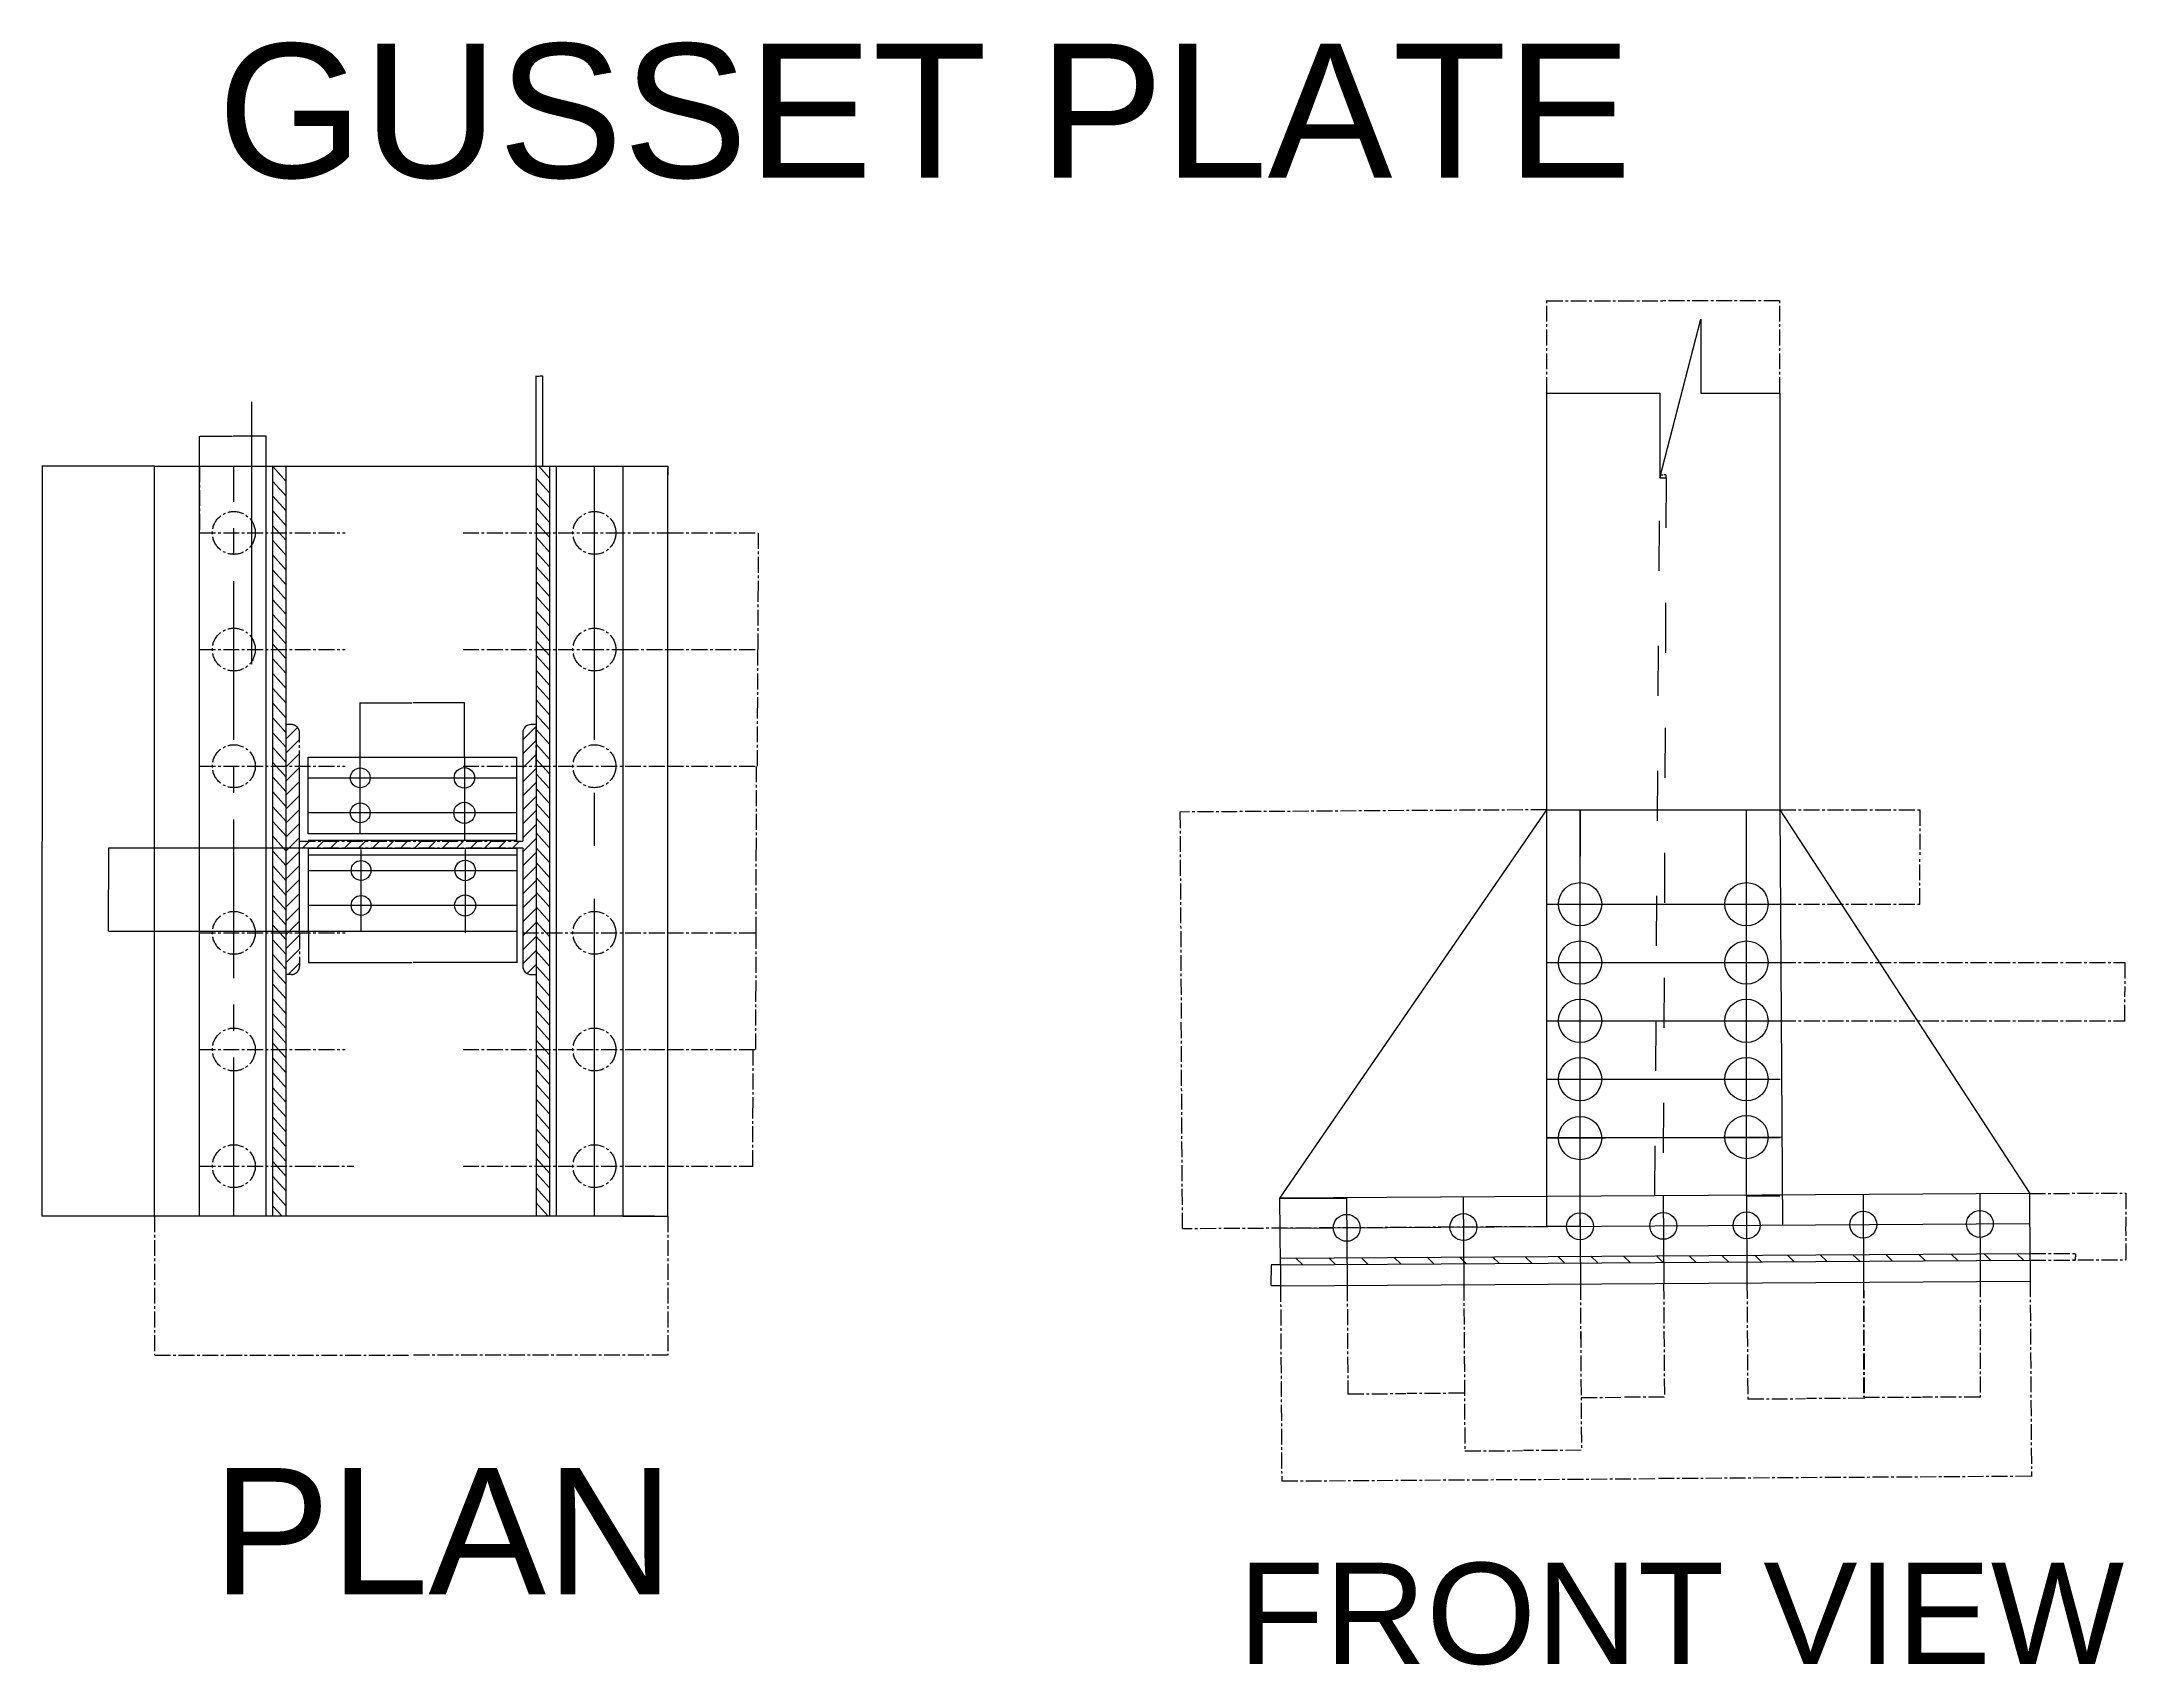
# Model space of a CAD drawing. Header units: inches. Extents: x 2437 to 5021, y 948 to 4121.
# Drawn here: x 2518 to 5021, y 2173 to 4121 of the extents above; entities that cross this region are included whole.
import ezdxf

# ---------------------------------------------------------------- set-up
doc = ezdxf.new("R2010")
doc.units = ezdxf.units.IN
doc.header["$MEASUREMENT"] = 0
doc.linetypes.add('ACAD_ISO03W100', pattern=[30, 12, -18])
doc.linetypes.add('CENTER2', pattern=[28.575, 19.05, -3.175, 3.175, -3.175])
doc.styles.get("Standard").update_dxf_attribs({"font": 'arial.ttf'})
doc.dimstyles.get("Standard").update_dxf_attribs({"dimtxt": 0.18, "dimasz": 0.18, "dimexe": 0.18, "dimexo": 0.0625, "dimgap": 0.09, "dimtad": 0, "dimtih": 1, "dimtoh": 1, "dimdec": 4, "dimzin": 0, "dimdsep": 46, "dimtxsty": 'Standard', "dimcen": 0.09, "dimadec": 0, "dimazin": 0, "dimtfac": 1, "dimtdec": 4, "dimtofl": 0, "dimtmove": 0, "dimatfit": 3, "dimfxl": 1, "dimtolj": 1, "dimtzin": 0, "dimarcsym": 0})
pattern_1 = [(132, (1407.038, 2367.11), (-8.824845, -7.945926), [])]
pattern_2 = [(45, (1407.038, 2367.11), (-8.39689, 8.39689), [])]

# ---------------------------------------------------------------- blocks, each defined once
blk = doc.blocks.new('*D38')
at = {"color": 0, "lineweight": -2, "transparency": 16777216}
for p, q in [((2707.6, 3611.7), (2707.6, 3647.8)), ((2707.8, 3647.6), (2747.1, 3647.6)), ((2787.4, 3647.6), (2748.1, 3647.6)), ((2787.6, 3611.7), (2787.6, 3647.8))]:
    blk.add_line(p, q, dxfattribs=at)
at = {"color": 0, "transparency": 16777216}
for points in [[(2707.8, 3647.6), (2707.8, 3647.6), (2707.6, 3647.6)], [(2787.4, 3647.6), (2787.4, 3647.6), (2787.6, 3647.6)]]:
    blk.add_solid(points, dxfattribs=at)
at = {"layer": 'Defpoints', "color": 0, "transparency": 16777216}
for p in [(2707.6, 3647.6), (2707.6, 3611.7), (2787.6, 3611.7)]:
    blk.add_point(p, dxfattribs=at)
at = {"color": 0, "transparency": 16777216, "insert": (2747.6, 3647.6), "char_height": 0.18, "attachment_point": 5}
blk.add_mtext('\\A1;80.0000', dxfattribs=at)
blk = doc.blocks.new('*D39')
at = {"color": 0, "lineweight": -2, "transparency": 16777216}
for p, q in [((2653.5, 3611.7), (2518.4, 3611.7)), ((2518.6, 3611.5), (2518.6, 3161.9)), ((2518.6, 2711.9), (2518.6, 3161.5)), ((2653.5, 2711.7), (2518.4, 2711.7))]:
    blk.add_line(p, q, dxfattribs=at)
at = {"color": 0, "transparency": 16777216}
for points in [[(2518.6, 3611.5), (2518.6, 3611.5), (2518.6, 3611.7)], [(2518.6, 2711.9), (2518.6, 2711.9), (2518.6, 2711.7)]]:
    blk.add_solid(points, dxfattribs=at)
at = {"layer": 'Defpoints', "color": 0, "transparency": 16777216}
for p in [(2653.6, 3611.7), (2518.6, 2711.7), (2653.6, 2711.7)]:
    blk.add_point(p, dxfattribs=at)
at = {"color": 0, "transparency": 16777216, "insert": (2518.6, 3161.7), "char_height": 0.18, "attachment_point": 5}
blk.add_mtext('\\A1;900.0000', dxfattribs=at)
blk = doc.blocks.new('*D40')
at = {"color": 0, "lineweight": -2, "transparency": 16777216}
for p, q in [((2838.3, 3153.4), (2598.1, 3153.4)), ((2598.3, 3153.2), (2598.3, 3103.6)), ((2598.3, 3053.6), (2598.3, 3103.2)), ((2838.3, 3053.4), (2598.1, 3053.4))]:
    blk.add_line(p, q, dxfattribs=at)
at = {"color": 0, "transparency": 16777216}
for points in [[(2598.3, 3153.2), (2598.3, 3153.2), (2598.3, 3153.4)], [(2598.3, 3053.6), (2598.3, 3053.6), (2598.3, 3053.4)]]:
    blk.add_solid(points, dxfattribs=at)
at = {"layer": 'Defpoints', "color": 0, "transparency": 16777216}
for p in [(2838.3, 3153.4), (2598.3, 3053.4), (2838.3, 3053.4)]:
    blk.add_point(p, dxfattribs=at)
at = {"color": 0, "transparency": 16777216, "insert": (2598.3, 3103.4), "char_height": 0.18, "attachment_point": 5}
blk.add_mtext('\\A1;100.0000', dxfattribs=at)
blk = doc.blocks.new('*D41')
at = {"color": 0, "lineweight": -2, "transparency": 16777216}
for p, q in [((2838.3, 3053.4), (2838.3, 3015.9)), ((3088.3, 3053.4), (3088.3, 3015.9)), ((2838.5, 3016.1), (2962.7, 3016.1)), ((3088.1, 3016.1), (2963.9, 3016.1))]:
    blk.add_line(p, q, dxfattribs=at)
at = {"color": 0, "transparency": 16777216}
for points in [[(2838.5, 3016.1), (2838.5, 3016.1), (2838.3, 3016.1)], [(3088.1, 3016.1), (3088.1, 3016.1), (3088.3, 3016.1)]]:
    blk.add_solid(points, dxfattribs=at)
at = {"layer": 'Defpoints', "color": 0, "transparency": 16777216}
for p in [(2838.3, 3053.4), (3088.3, 3053.4), (3088.3, 3016.1)]:
    blk.add_point(p, dxfattribs=at)
at = {"color": 0, "transparency": 16777216, "insert": (2963.3, 3016.1), "char_height": 0.18, "attachment_point": 5}
blk.add_mtext('\\A1;250.0000', dxfattribs=at)
blk = doc.blocks.new('*D42')
at = {"color": 0, "lineweight": -2, "transparency": 16777216}
for p, q in [((2900.5, 3262.8), (2900.5, 3328.1)), ((2900.7, 3327.9), (2962.4, 3327.9)), ((3025.4, 3327.9), (2963.6, 3327.9)), ((3025.5, 3262.8), (3025.5, 3328.1))]:
    blk.add_line(p, q, dxfattribs=at)
at = {"color": 0, "transparency": 16777216}
for points in [[(2900.7, 3327.9), (2900.7, 3327.9), (2900.5, 3327.9)], [(3025.4, 3327.9), (3025.4, 3327.9), (3025.5, 3327.9)]]:
    blk.add_solid(points, dxfattribs=at)
at = {"layer": 'Defpoints', "color": 0, "transparency": 16777216}
for p in [(3025.5, 3327.9), (2900.5, 3262.7), (3025.5, 3262.7)]:
    blk.add_point(p, dxfattribs=at)
at = {"color": 0, "transparency": 16777216, "insert": (2963, 3327.9), "char_height": 0.18, "attachment_point": 5}
blk.add_mtext('\\A1;125.0000', dxfattribs=at)
blk = doc.blocks.new('*D36')
at = {"color": 0, "lineweight": -2, "transparency": 16777216}
for p, q in [((3111.6, 3611.7), (3111.6, 3720)), ((3111.8, 3719.8), (3115.1, 3719.8)), ((3119.4, 3719.8), (3116.1, 3719.8)), ((3119.6, 3611.7), (3119.6, 3720))]:
    blk.add_line(p, q, dxfattribs=at)
at = {"color": 0, "transparency": 16777216}
for points in [[(3111.8, 3719.8), (3111.8, 3719.8), (3111.6, 3719.8)], [(3119.4, 3719.8), (3119.4, 3719.8), (3119.6, 3719.8)]]:
    blk.add_solid(points, dxfattribs=at)
at = {"layer": 'Defpoints', "color": 0, "transparency": 16777216}
for p in [(3111.6, 3719.8), (3111.6, 3611.7), (3119.6, 3611.7)]:
    blk.add_point(p, dxfattribs=at)
at = {"color": 0, "transparency": 16777216, "insert": (3115.6, 3719.8), "char_height": 0.18, "attachment_point": 5}
blk.add_mtext('\\A1;8.0000', dxfattribs=at)
blk = doc.blocks.new('*D43')
at = {"color": 0, "linetype": 'CENTER2', "lineweight": -2, "transparency": 16777216}
for p, q in [((2653.6, 2711.6), (2653.6, 2544.8)), ((3269.6, 2711.6), (3269.6, 2544.8)), ((2653.8, 2545), (2961.3, 2545)), ((3269.4, 2545), (2961.9, 2545))]:
    blk.add_line(p, q, dxfattribs=at)
at = {"color": 0, "linetype": 'CENTER2', "transparency": 16777216}
for points in [[(2653.8, 2545), (2653.8, 2545), (2653.6, 2545)], [(3269.4, 2545), (3269.4, 2545), (3269.6, 2545)]]:
    blk.add_solid(points, dxfattribs=at)
at = {"layer": 'Defpoints', "color": 0, "linetype": 'CENTER2', "transparency": 16777216}
for p in [(2653.6, 2711.7), (3269.6, 2711.7), (3269.6, 2545)]:
    blk.add_point(p, dxfattribs=at)
at = {"color": 0, "linetype": 'CENTER2', "transparency": 16777216, "insert": (2961.6, 2545), "char_height": 0.18, "attachment_point": 5}
blk.add_mtext('\\A1;600', dxfattribs=at)
blk = doc.blocks.new('*D44')
at = {"color": 0, "linetype": 'CENTER2', "lineweight": -2, "transparency": 16777216}
for p, q in [((3269.7, 2911.7), (3372.1, 2911.7)), ((3371.9, 2911.5), (3371.9, 2841.9)), ((3371.9, 2771.9), (3371.9, 2841.5)), ((3269.7, 2771.7), (3372.1, 2771.7))]:
    blk.add_line(p, q, dxfattribs=at)
at = {"color": 0, "linetype": 'CENTER2', "transparency": 16777216}
for points in [[(3371.8, 2911.5), (3371.9, 2911.5), (3371.9, 2911.7)], [(3371.8, 2771.9), (3371.9, 2771.9), (3371.9, 2771.7)]]:
    blk.add_solid(points, dxfattribs=at)
at = {"layer": 'Defpoints', "color": 0, "linetype": 'CENTER2', "transparency": 16777216}
for p in [(3269.6, 2911.7), (3269.6, 2771.7), (3371.9, 2771.7)]:
    blk.add_point(p, dxfattribs=at)
at = {"color": 0, "linetype": 'CENTER2', "transparency": 16777216, "insert": (3371.9, 2841.7), "char_height": 0.18, "attachment_point": 5}
blk.add_mtext('\\A1;140.0000', dxfattribs=at)
blk = doc.blocks.new('*D45')
at = {"color": 0, "linetype": 'CENTER2', "lineweight": -2, "transparency": 16777216}
for p, q in [((3269.7, 3051.7), (3375.4, 3051.7)), ((3375.2, 3051.5), (3375.2, 2981.9)), ((3375.2, 2911.9), (3375.2, 2981.5)), ((3269.7, 2911.7), (3375.4, 2911.7))]:
    blk.add_line(p, q, dxfattribs=at)
at = {"color": 0, "linetype": 'CENTER2', "transparency": 16777216}
for points in [[(3375.2, 3051.5), (3375.2, 3051.5), (3375.2, 3051.7)], [(3375.2, 2911.9), (3375.2, 2911.9), (3375.2, 2911.7)]]:
    blk.add_solid(points, dxfattribs=at)
at = {"layer": 'Defpoints', "color": 0, "linetype": 'CENTER2', "transparency": 16777216}
for p in [(3269.6, 3051.7), (3269.6, 2911.7), (3375.2, 2911.7)]:
    blk.add_point(p, dxfattribs=at)
at = {"color": 0, "linetype": 'CENTER2', "transparency": 16777216, "insert": (3375.2, 2981.7), "char_height": 0.18, "attachment_point": 5}
blk.add_mtext('\\A1;140.0000', dxfattribs=at)
blk = doc.blocks.new('*D46')
at = {"color": 0, "linetype": 'CENTER2', "lineweight": -2, "transparency": 16777216}
for p, q in [((3269.7, 3251.7), (3375.8, 3251.7)), ((3375.6, 3251.5), (3375.6, 3151.9)), ((3375.6, 3051.9), (3375.6, 3151.5)), ((3269.7, 3051.7), (3375.8, 3051.7))]:
    blk.add_line(p, q, dxfattribs=at)
at = {"color": 0, "linetype": 'CENTER2', "transparency": 16777216}
for points in [[(3375.6, 3251.5), (3375.6, 3251.5), (3375.6, 3251.7)], [(3375.6, 3051.9), (3375.6, 3051.9), (3375.6, 3051.7)]]:
    blk.add_solid(points, dxfattribs=at)
at = {"layer": 'Defpoints', "color": 0, "linetype": 'CENTER2', "transparency": 16777216}
for p in [(3269.6, 3251.7), (3269.6, 3051.7), (3375.6, 3051.7)]:
    blk.add_point(p, dxfattribs=at)
at = {"color": 0, "linetype": 'CENTER2', "transparency": 16777216, "insert": (3375.6, 3151.7), "char_height": 0.18, "attachment_point": 5}
blk.add_mtext('\\A1;200.0000', dxfattribs=at)
blk = doc.blocks.new('*D47')
at = {"color": 0, "linetype": 'CENTER2', "lineweight": -2, "transparency": 16777216}
for p, q in [((3269.7, 3391.7), (3377.5, 3391.7)), ((3377.3, 3391.5), (3377.3, 3321.9)), ((3377.3, 3251.9), (3377.3, 3321.5)), ((3269.7, 3251.7), (3377.5, 3251.7))]:
    blk.add_line(p, q, dxfattribs=at)
at = {"color": 0, "linetype": 'CENTER2', "transparency": 16777216}
for points in [[(3377.2, 3391.5), (3377.3, 3391.5), (3377.3, 3391.7)], [(3377.2, 3251.9), (3377.3, 3251.9), (3377.3, 3251.7)]]:
    blk.add_solid(points, dxfattribs=at)
at = {"layer": 'Defpoints', "color": 0, "linetype": 'CENTER2', "transparency": 16777216}
for p in [(3269.6, 3391.7), (3269.6, 3251.7), (3377.3, 3251.7)]:
    blk.add_point(p, dxfattribs=at)
at = {"color": 0, "linetype": 'CENTER2', "transparency": 16777216, "insert": (3377.3, 3321.7), "char_height": 0.18, "attachment_point": 5}
blk.add_mtext('\\A1;140.0000', dxfattribs=at)
blk = doc.blocks.new('*D48')
at = {"color": 0, "linetype": 'CENTER2', "lineweight": -2, "transparency": 16777216}
for p, q in [((3269.7, 3531.7), (3378.3, 3531.7)), ((3378.1, 3531.5), (3378.1, 3461.9)), ((3378.1, 3391.9), (3378.1, 3461.5)), ((3269.7, 3391.7), (3378.3, 3391.7))]:
    blk.add_line(p, q, dxfattribs=at)
at = {"color": 0, "linetype": 'CENTER2', "transparency": 16777216}
for points in [[(3378.1, 3531.5), (3378.1, 3531.5), (3378.1, 3531.7)], [(3378.1, 3391.9), (3378.1, 3391.9), (3378.1, 3391.7)]]:
    blk.add_solid(points, dxfattribs=at)
at = {"layer": 'Defpoints', "color": 0, "linetype": 'CENTER2', "transparency": 16777216}
for p in [(3269.6, 3531.7), (3269.6, 3391.7), (3378.1, 3391.7)]:
    blk.add_point(p, dxfattribs=at)
at = {"color": 0, "linetype": 'CENTER2', "transparency": 16777216, "insert": (3378.1, 3461.7), "char_height": 0.18, "attachment_point": 5}
blk.add_mtext('\\A1;140.0000', dxfattribs=at)
blk = doc.blocks.new('*D49')
at = {"color": 0, "linetype": 'CENTER2', "lineweight": -2, "transparency": 16777216}
for p, q in [((4005, 2653.2), (3993.9, 2653.1)), ((3994.1, 2653), (3994.1, 2640.8)), ((4005.2, 2628.2), (3994, 2628.1)), ((3994.2, 2628.3), (3994.1, 2640.5))]:
    blk.add_line(p, q, dxfattribs=at)
at = {"color": 0, "linetype": 'CENTER2', "transparency": 16777216}
for points in [[(3994.1, 2653), (3994, 2653), (3994.1, 2653.1)], [(3994.2, 2628.3), (3994.2, 2628.3), (3994.2, 2628.1)]]:
    blk.add_solid(points, dxfattribs=at)
at = {"layer": 'Defpoints', "color": 0, "linetype": 'CENTER2', "transparency": 16777216}
for p in [(3994.1, 2653.1), (4005.1, 2653.2), (4005.3, 2628.2)]:
    blk.add_point(p, dxfattribs=at)
at = {"color": 0, "linetype": 'CENTER2', "transparency": 16777216, "insert": (3994.1, 2640.6), "char_height": 0.18, "attachment_point": 5}
blk.add_mtext('\\A1;25.0000', dxfattribs=at)
blk = doc.blocks.new('*D50')
at = {"color": 0, "linetype": 'CENTER2', "lineweight": -2, "transparency": 16777216}
for p, q in [((4905.1, 2666.8), (4960, 2666.8)), ((4905.1, 2658.8), (4960, 2658.8)), ((4959.8, 2666.6), (4959.8, 2663)), ((4959.8, 2659), (4959.8, 2662.6))]:
    blk.add_line(p, q, dxfattribs=at)
at = {"color": 0, "linetype": 'CENTER2', "transparency": 16777216}
for points in [[(4959.8, 2666.6), (4959.8, 2666.6), (4959.8, 2666.8)], [(4959.8, 2659), (4959.8, 2659), (4959.8, 2658.8)]]:
    blk.add_solid(points, dxfattribs=at)
at = {"layer": 'Defpoints', "color": 0, "linetype": 'CENTER2', "transparency": 16777216}
for p in [(4905, 2666.8), (4905.1, 2658.8), (4959.8, 2658.8)]:
    blk.add_point(p, dxfattribs=at)
at = {"color": 0, "linetype": 'CENTER2', "transparency": 16777216, "insert": (4959.8, 2662.8), "char_height": 0.18, "attachment_point": 5}
blk.add_mtext('\\A1;7.9998', dxfattribs=at)
blk = doc.blocks.new('*D51')
at = {"color": 0, "linetype": 'CENTER2', "lineweight": -2, "transparency": 16777216}
for p, q in [((4904.7, 2738.8), (5020.1, 2739.5)), ((5019.9, 2739.3), (5020.2, 2699.7)), ((5020.4, 2659.7), (5020.2, 2699.3)), ((4905.1, 2658.8), (5020.6, 2659.5))]:
    blk.add_line(p, q, dxfattribs=at)
at = {"color": 0, "linetype": 'CENTER2', "transparency": 16777216}
for points in [[(5019.9, 2739.3), (5019.9, 2739.3), (5019.9, 2739.5)], [(5020.4, 2659.7), (5020.4, 2659.7), (5020.4, 2659.5)]]:
    blk.add_solid(points, dxfattribs=at)
at = {"layer": 'Defpoints', "color": 0, "linetype": 'CENTER2', "transparency": 16777216}
for p in [(4904.6, 2738.8), (5019.9, 2739.5), (4905.1, 2658.8)]:
    blk.add_point(p, dxfattribs=at)
at = {"color": 0, "linetype": 'CENTER2', "transparency": 16777216, "insert": (5020.2, 2699.5), "char_height": 0.18, "attachment_point": 5}
blk.add_mtext('\\A1;80.0000', dxfattribs=at)
blk = doc.blocks.new('*D52')
at = {"color": 0, "linetype": 'CENTER2', "lineweight": -2, "transparency": 16777216}
for p, q in [((4705.2, 2632.5), (4705.2, 2494.3)), ((4845.2, 2633.4), (4845.2, 2494.3)), ((4705.4, 2494.5), (4774.6, 2494.5)), ((4845.1, 2494.5), (4775.8, 2494.5))]:
    blk.add_line(p, q, dxfattribs=at)
at = {"color": 0, "linetype": 'CENTER2', "transparency": 16777216}
for points in [[(4705.4, 2494.5), (4705.4, 2494.4), (4705.2, 2494.5)], [(4845.1, 2494.5), (4845.1, 2494.4), (4845.2, 2494.5)]]:
    blk.add_solid(points, dxfattribs=at)
at = {"layer": 'Defpoints', "color": 0, "linetype": 'CENTER2', "transparency": 16777216}
for p in [(4705.2, 2632.6), (4845.2, 2633.4), (4705.2, 2494.5)]:
    blk.add_point(p, dxfattribs=at)
at = {"color": 0, "linetype": 'CENTER2', "transparency": 16777216, "insert": (4775.2, 2494.5), "char_height": 0.18, "attachment_point": 5}
blk.add_mtext('\\A1;139.9973', dxfattribs=at)
blk = doc.blocks.new('*D53')
at = {"color": 0, "linetype": 'CENTER2', "lineweight": -2, "transparency": 16777216}
for p, q in [((4565.2, 2631.6), (4566.1, 2492.1)), ((4705.2, 2632.5), (4706.1, 2493)), ((4566.3, 2492.3), (4635.5, 2492.7)), ((4705.9, 2493.1), (4636.7, 2492.7))]:
    blk.add_line(p, q, dxfattribs=at)
at = {"color": 0, "linetype": 'CENTER2', "transparency": 16777216}
for points in [[(4566.3, 2492.3), (4566.3, 2492.2), (4566.1, 2492.3)], [(4705.9, 2493.2), (4705.9, 2493.1), (4706.1, 2493.1)]]:
    blk.add_solid(points, dxfattribs=at)
at = {"layer": 'Defpoints', "color": 0, "linetype": 'CENTER2', "transparency": 16777216}
for p in [(4565.2, 2631.7), (4705.2, 2632.6), (4566.1, 2492.3)]:
    blk.add_point(p, dxfattribs=at)
at = {"color": 0, "linetype": 'CENTER2', "transparency": 16777216, "insert": (4636.1, 2492.7), "char_height": 0.18, "attachment_point": 5}
blk.add_mtext('\\A1;140.0000', dxfattribs=at)
blk = doc.blocks.new('*D54')
at = {"color": 0, "linetype": 'CENTER2', "lineweight": -2, "transparency": 16777216}
for p, q in [((4365.2, 2630.4), (4366.1, 2493.8)), ((4465.2, 2631), (4466.1, 2494.4)), ((4366.3, 2494), (4415.5, 2494.3)), ((4465.9, 2494.6), (4416.7, 2494.3))]:
    blk.add_line(p, q, dxfattribs=at)
at = {"color": 0, "linetype": 'CENTER2', "transparency": 16777216}
for points in [[(4366.3, 2494), (4366.3, 2494), (4366.1, 2494)], [(4465.9, 2494.6), (4465.9, 2494.6), (4466.1, 2494.6)]]:
    blk.add_solid(points, dxfattribs=at)
at = {"layer": 'Defpoints', "color": 0, "linetype": 'CENTER2', "transparency": 16777216}
for p in [(4365.2, 2630.4), (4465.2, 2631.1), (4366.1, 2494)]:
    blk.add_point(p, dxfattribs=at)
at = {"color": 0, "linetype": 'CENTER2', "transparency": 16777216, "insert": (4416.1, 2494.3), "char_height": 0.18, "attachment_point": 5}
blk.add_mtext('\\A1;100.0000', dxfattribs=at)
blk = doc.blocks.new('*D55')
at = {"color": 0, "linetype": 'CENTER2', "lineweight": -2, "transparency": 16777216}
for p, q in [((4005.3, 2628.1), (4006.7, 2393.8)), ((4905.2, 2633.7), (4906.7, 2399.3)), ((4006.9, 2393.9), (4456.1, 2396.7)), ((4906.5, 2399.5), (4457.3, 2396.7))]:
    blk.add_line(p, q, dxfattribs=at)
at = {"color": 0, "linetype": 'CENTER2', "transparency": 16777216}
for points in [[(4006.9, 2394), (4006.9, 2393.9), (4006.7, 2393.9)], [(4906.5, 2399.5), (4906.5, 2399.5), (4906.7, 2399.5)]]:
    blk.add_solid(points, dxfattribs=at)
at = {"layer": 'Defpoints', "color": 0, "linetype": 'CENTER2', "transparency": 16777216}
for p in [(4005.3, 2628.2), (4905.2, 2633.8), (4906.7, 2399.5)]:
    blk.add_point(p, dxfattribs=at)
at = {"color": 0, "linetype": 'CENTER2', "transparency": 16777216, "insert": (4456.7, 2396.7), "char_height": 0.18, "attachment_point": 5}
blk.add_mtext('\\A1;900.0000', dxfattribs=at)
blk = doc.blocks.new('*D56')
at = {"color": 0, "linetype": 'CENTER2', "lineweight": -2, "transparency": 16777216}
for p, q in [((4225.3, 2629.5), (4226.5, 2429.7)), ((4365.2, 2630.4), (4366.5, 2430.6)), ((4226.7, 2429.9), (4295.9, 2430.3)), ((4366.3, 2430.8), (4297.1, 2430.3))]:
    blk.add_line(p, q, dxfattribs=at)
at = {"color": 0, "linetype": 'CENTER2', "transparency": 16777216}
for points in [[(4226.7, 2429.9), (4226.7, 2429.9), (4226.5, 2429.9)], [(4366.3, 2430.8), (4366.3, 2430.7), (4366.5, 2430.8)]]:
    blk.add_solid(points, dxfattribs=at)
at = {"layer": 'Defpoints', "color": 0, "linetype": 'CENTER2', "transparency": 16777216}
for p in [(4225.3, 2629.6), (4365.2, 2630.4), (4226.5, 2429.9)]:
    blk.add_point(p, dxfattribs=at)
at = {"color": 0, "linetype": 'CENTER2', "transparency": 16777216, "insert": (4296.5, 2430.3), "char_height": 0.18, "attachment_point": 5}
blk.add_mtext('\\A1;140.0000', dxfattribs=at)
blk = doc.blocks.new('*D57')
at = {"color": 0, "linetype": 'CENTER2', "lineweight": -2, "transparency": 16777216}
for p, q in [((4085.3, 2628.6), (4086.1, 2498.2)), ((4225.3, 2629.5), (4226.1, 2499)), ((4086.2, 2498.4), (4155.5, 2498.8)), ((4225.9, 2499.2), (4156.7, 2498.8))]:
    blk.add_line(p, q, dxfattribs=at)
at = {"color": 0, "linetype": 'CENTER2', "transparency": 16777216}
for points in [[(4086.2, 2498.4), (4086.2, 2498.3), (4086.1, 2498.3)], [(4225.9, 2499.2), (4225.9, 2499.2), (4226.1, 2499.2)]]:
    blk.add_solid(points, dxfattribs=at)
at = {"layer": 'Defpoints', "color": 0, "linetype": 'CENTER2', "transparency": 16777216}
for p in [(4085.3, 2628.7), (4225.3, 2629.6), (4086.1, 2498.3)]:
    blk.add_point(p, dxfattribs=at)
at = {"color": 0, "linetype": 'CENTER2', "transparency": 16777216, "insert": (4156.1, 2498.8), "char_height": 0.18, "attachment_point": 5}
blk.add_mtext('\\A1;140.0000', dxfattribs=at)
blk = doc.blocks.new('*D58')
at = {"color": 0, "linetype": 'CENTER2', "lineweight": -2, "transparency": 16777216}
for p, q in [((4605, 3016.1), (5019.1, 3016.1)), ((5019, 3015.9), (5019, 2981.2)), ((5019, 2946.2), (5019, 2980.9)), ((4605, 2946.1), (5019.1, 2946.1))]:
    blk.add_line(p, q, dxfattribs=at)
at = {"color": 0, "linetype": 'CENTER2', "transparency": 16777216}
for points in [[(5018.9, 3015.9), (5019, 3015.9), (5019, 3016.1)], [(5018.9, 2946.2), (5019, 2946.2), (5019, 2946.1)]]:
    blk.add_solid(points, dxfattribs=at)
at = {"layer": 'Defpoints', "color": 0, "linetype": 'CENTER2', "transparency": 16777216}
for p in [(4605, 3016.1), (4605, 2946.1), (5019, 2946.1)]:
    blk.add_point(p, dxfattribs=at)
at = {"color": 0, "linetype": 'CENTER2', "transparency": 16777216, "insert": (5019, 2981.1), "char_height": 0.18, "attachment_point": 5}
blk.add_mtext('\\A1;70.0000', dxfattribs=at)
blk = doc.blocks.new('*D59')
at = {"color": 0, "linetype": 'CENTER2', "lineweight": -2, "transparency": 16777216}
for p, q in [((4604.7, 3199.4), (4772.8, 3199.4)), ((4772.7, 3199.3), (4772.7, 3142.9)), ((4772.7, 3086.2), (4772.7, 3142.6)), ((4604.7, 3086.1), (4772.8, 3086.1))]:
    blk.add_line(p, q, dxfattribs=at)
at = {"color": 0, "linetype": 'CENTER2', "transparency": 16777216}
for points in [[(4772.6, 3199.3), (4772.7, 3199.3), (4772.7, 3199.4)], [(4772.6, 3086.2), (4772.7, 3086.2), (4772.7, 3086.1)]]:
    blk.add_solid(points, dxfattribs=at)
at = {"layer": 'Defpoints', "color": 0, "linetype": 'CENTER2', "transparency": 16777216}
for p in [(4604.6, 3199.4), (4604.6, 3086.1), (4772.7, 3086.1)]:
    blk.add_point(p, dxfattribs=at)
at = {"color": 0, "linetype": 'CENTER2', "transparency": 16777216, "insert": (4772.7, 3142.8), "char_height": 0.18, "attachment_point": 5}
blk.add_mtext('\\A1;92.5', dxfattribs=at)
blk = doc.blocks.new('*D60')
at = {"color": 0, "linetype": 'CENTER2', "lineweight": -2, "transparency": 16777216}
for p, q in [((4324.8, 3199.4), (3884.3, 3196.7)), ((3884.5, 3196.5), (3886.1, 2946.8)), ((3887.6, 2696.7), (3886.1, 2946.4)), ((4327.9, 2699.2), (3887.5, 2696.5))]:
    blk.add_line(p, q, dxfattribs=at)
at = {"color": 0, "linetype": 'CENTER2', "transparency": 16777216}
for points in [[(3884.6, 3196.5), (3884.5, 3196.5), (3884.5, 3196.7)], [(3887.7, 2696.7), (3887.6, 2696.7), (3887.6, 2696.5)]]:
    blk.add_solid(points, dxfattribs=at)
at = {"layer": 'Defpoints', "color": 0, "linetype": 'CENTER2', "transparency": 16777216}
for p in [(4324.8, 3199.4), (3887.6, 2696.5), (4327.9, 2699.2)]:
    blk.add_point(p, dxfattribs=at)
at = {"color": 0, "linetype": 'CENTER2', "transparency": 16777216, "insert": (3886.1, 2946.6), "char_height": 0.18, "attachment_point": 5}
blk.add_mtext('\\A1;500.2386', dxfattribs=at)
blk = doc.blocks.new('*D61')
at = {"color": 0, "linetype": 'CENTER2', "lineweight": -2, "transparency": 16777216}
for p, q in [((4324.8, 3699.5), (4324.8, 3810.4)), ((4325, 3810.2), (4464.4, 3810.2)), ((4604.4, 3810.2), (4465, 3810.2)), ((4604.6, 3699.5), (4604.6, 3810.4))]:
    blk.add_line(p, q, dxfattribs=at)
at = {"color": 0, "linetype": 'CENTER2', "transparency": 16777216}
for points in [[(4325, 3810.2), (4325, 3810.2), (4324.8, 3810.2)], [(4604.4, 3810.2), (4604.4, 3810.2), (4604.6, 3810.2)]]:
    blk.add_solid(points, dxfattribs=at)
at = {"layer": 'Defpoints', "color": 0, "linetype": 'CENTER2', "transparency": 16777216}
for p in [(4324.8, 3810.2), (4324.8, 3699.4), (4604.6, 3699.4)]:
    blk.add_point(p, dxfattribs=at)
at = {"color": 0, "linetype": 'CENTER2', "transparency": 16777216, "insert": (4464.7, 3810.2), "char_height": 0.18, "attachment_point": 5}
blk.add_mtext('\\A1;300', dxfattribs=at)
blk = doc.blocks.new('*D62')
at = {"color": 0, "linetype": 'CENTER2', "lineweight": -2, "transparency": 16777216}
for p, q in [((4461.5, 3598), (4461.5, 3601.4)), ((4461.7, 3601.3), (4464.3, 3601.3)), ((4467.9, 3601.3), (4465.3, 3601.3)), ((4468.1, 3597.9), (4468.1, 3601.4))]:
    blk.add_line(p, q, dxfattribs=at)
at = {"color": 0, "linetype": 'CENTER2', "transparency": 16777216}
for points in [[(4461.7, 3601.3), (4461.7, 3601.2), (4461.5, 3601.3)], [(4467.9, 3601.3), (4467.9, 3601.2), (4468.1, 3601.3)]]:
    blk.add_solid(points, dxfattribs=at)
at = {"layer": 'Defpoints', "color": 0, "linetype": 'CENTER2', "transparency": 16777216}
for p in [(4461.5, 3601.3), (4461.5, 3597.9), (4468.1, 3597.8)]:
    blk.add_point(p, dxfattribs=at)
at = {"color": 0, "linetype": 'CENTER2', "transparency": 16777216, "insert": (4464.8, 3601.3), "char_height": 0.18, "attachment_point": 5}
blk.add_mtext('\\A1;6.5857', dxfattribs=at)

msp = doc.modelspace()

# ---------------------------------------------------------------- hatches: boundary and pattern name
h = msp.add_hatch()
h.set_pattern_fill('ANSI31', color=256, scale=95, angle=87)
h.set_pattern_definition(pattern_1)
h.paths.add_polyline_path([(2811.5919, 3051.68441), (2795.5919, 3051.68441), (2795.5919, 2911.68441), (2811.5919, 2911.68441)])
h.paths.add_polyline_path([(2811.5919, 3251.68441), (2795.5919, 3251.68441), (2795.5919, 3051.68441), (2811.5919, 3051.68441)])
h.paths.add_polyline_path([(2811.5919, 3391.68441), (2795.5919, 3391.68441), (2795.5919, 3251.68441), (2811.5919, 3251.68441)])
h.paths.add_polyline_path([(2811.5919, 3531.68441), (2795.5919, 3531.68441), (2795.5919, 3391.68441), (2811.5919, 3391.68441)])
h.paths.add_polyline_path([(2811.5919, 3611.68441), (2795.5919, 3611.68441), (2795.5919, 3531.68441), (2811.5919, 3531.68441)])
h.paths.add_polyline_path([(2811.5919, 2911.68441), (2795.5919, 2911.68441), (2795.5919, 2771.68441), (2811.5919, 2771.68441)])
h.paths.add_polyline_path([(2811.5919, 2771.68441), (2795.5919, 2771.68441), (2795.5919, 2711.68441), (2811.5919, 2711.68441)])
h = msp.add_hatch()
h.set_pattern_fill('ANSI31', color=256, scale=95, angle=87)
h.set_pattern_definition(pattern_1)
h.paths.add_polyline_path([(3127.5919, 3251.68441), (3111.5919, 3251.68441), (3111.5919, 3051.68441), (3127.5919, 3051.68441)])
h.paths.add_polyline_path([(3127.5919, 3391.68441), (3111.5919, 3391.68441), (3111.5919, 3251.68441), (3127.5919, 3251.68441)])
h.paths.add_polyline_path([(3127.5919, 3051.68441), (3111.5919, 3051.68441), (3111.5919, 2911.68441), (3127.5919, 2911.68441)])
h.paths.add_polyline_path([(3127.5919, 2911.68441), (3111.5919, 2911.68441), (3111.5919, 2771.68441), (3127.5919, 2771.68441)])
h.paths.add_polyline_path([(3127.5919, 2771.68441), (3111.5919, 2771.68441), (3111.5919, 2711.68441), (3127.5919, 2711.68441)])
h.paths.add_polyline_path([(3127.5919, 3531.68441), (3111.5919, 3531.68441), (3111.5919, 3391.68441), (3127.5919, 3391.68441)])
h.paths.add_polyline_path([(3127.5919, 3611.68441), (3111.5919, 3611.68441), (3111.5919, 3531.68441), (3127.5919, 3531.68441)])
h = msp.add_hatch()
h.set_pattern_fill('ANSI31', color=256, scale=95)
h.set_pattern_definition(pattern_2)
h.paths.add_polyline_path([(2827.5919, 3291.68441, 0.4142135624), (2817.5919, 3301.68441), (2811.5919, 3301.68441), (2811.5919, 3251.68441), (2827.5919, 3251.68441)])
h.paths.add_polyline_path([(3111.5919, 3301.68441), (3105.5919, 3301.68441, 0.4142135624), (3095.5919, 3291.68441), (3095.5919, 3251.68441), (3111.5919, 3251.68441)])
h = msp.add_hatch()
h.set_pattern_fill('ANSI31', color=256, scale=95)
h.set_pattern_definition(pattern_2)
h.paths.add_polyline_path([(2827.5919, 3251.68441), (2811.5919, 3251.68441), (2811.5919, 3051.68441), (2827.5919, 3051.68441), (2827.5919, 3153.68441), (3095.5919, 3153.68441), (3095.5919, 3051.68441), (3111.5919, 3051.68441), (3111.5919, 3251.68441), (3095.5919, 3251.68441), (3095.5919, 3161.68441), (2827.5919, 3161.68441)])
h.paths.add_polyline_path([(2827.5919, 3051.68441), (2811.5919, 3051.68441), (2811.5919, 3001.68441), (2817.5919, 3001.68441, 0.4142135624), (2827.5919, 3011.68441)])
h.paths.add_polyline_path([(3111.5919, 3051.68441), (3095.5919, 3051.68441), (3095.5919, 3011.68441, 0.4142135624), (3105.5919, 3001.68441), (3111.5919, 3001.68441)])
at = {"linetype": 'ACAD_ISO03W100'}
h = msp.add_hatch(dxfattribs=at)
h.set_pattern_fill('ANSI31', color=256, scale=220, angle=91)
h.set_pattern_definition([(136, (1182.373, 2308.608), (-19.1031, -19.78184), [])])
h.paths.add_polyline_path([(4085.04935, 2661.70349), (4005.05243, 2661.20704), (4005.10208, 2653.20719), (4085.099, 2653.70364)])
h.paths.add_polyline_path([(4225.04665, 2662.57229), (4085.04935, 2661.70349), (4085.099, 2653.70364), (4225.0963, 2654.57245)])
h.paths.add_polyline_path([(4365.04396, 2663.44109), (4225.04665, 2662.57229), (4225.0963, 2654.57245), (4365.0936, 2655.44125)])
h.paths.add_polyline_path([(4465.04203, 2664.06167), (4365.04396, 2663.44109), (4365.0936, 2655.44125), (4465.09168, 2656.06182)])
h.paths.add_polyline_path([(4565.04011, 2664.68224), (4465.04203, 2664.06167), (4465.09168, 2656.06182), (4565.08975, 2656.6824)])
h.paths.add_polyline_path([(4705.03741, 2665.55105), (4565.04011, 2664.68224), (4565.08975, 2656.6824), (4705.08706, 2657.5512)])
h.paths.add_polyline_path([(4845.03472, 2666.41985), (4705.03741, 2665.55105), (4705.08706, 2657.5512), (4845.08436, 2658.42)])
h.paths.add_polyline_path([(4905.0351, 2666.7922), (4845.03472, 2666.41985), (4845.08436, 2658.42), (4905.08475, 2658.79236)])

# ---------------------------------------------------------------- linework, layer by layer
for p, q in [((4460.58477, 3597.89648), (4509.9726, 3788.23834)), ((4509.9726, 3788.23834), (4509.9726, 3699.4404)), ((2769.9601, 3689.13787), (2769.9601, 3374.13787)), ((4324.82055, 3199.4404), (4324.82055, 3699.4404)), ((4324.82055, 3699.4404), (4460.58477, 3699.4404)), ((4460.58477, 3699.4404), (4460.58477, 3597.89648)), ((4509.9726, 3699.4404), (4604.59637, 3699.4404)), ((4604.59637, 3699.4404), (4604.59637, 3199.4404)), ((2653.5919, 3611.68441), (3135.5919, 3611.68441)), ((2653.5919, 2711.68441), (2653.5919, 3611.68441)), ((2707.5919, 2711.68441), (2707.5919, 3611.68441)), ((2787.5919, 2711.68441), (2787.5919, 3611.68441)), ((2795.5919, 2711.68441), (2795.5919, 3611.68441)), ((2811.5919, 2711.68441), (2811.5919, 3611.68441)), ((3111.5919, 3611.68441), (3111.5919, 2711.68441)), ((3127.5919, 3611.68441), (3127.5919, 2711.68441)), ((3135.5919, 3611.68441), (3135.5919, 2711.68441)), ((3135.5919, 3611.68441), (3215.5919, 3611.68441)), ((3215.5919, 3611.68441), (3215.5919, 2711.68441)), ((3215.5919, 3611.68441), (3269.5919, 3611.68441)), ((3269.5919, 3611.68441), (3269.5919, 3600.80291)), ((3269.5919, 2711.68441), (3269.5919, 3608.77734)), ((3095.5919, 3291.68441), (3095.5919, 3161.68441)), ((2838.03064, 3262.69811), (3088.03064, 3262.69811)), ((2838.03064, 3170.69811), (2838.03064, 3262.69811)), ((2900.53064, 3170.69811), (2900.53064, 3262.69811)), ((3025.53064, 3262.69811), (3025.53064, 3162.69811)), ((3088.03064, 3262.69811), (3088.03064, 3162.69811)), ((2827.5919, 3051.68441), (2827.5919, 3251.68441)), ((2838.03064, 3237.69811), (3088.03064, 3237.69811)), ((3088.03064, 3195.69811), (2838.03064, 3195.69811)), ((4004.60562, 2733.20565), (4324.82055, 3199.4404)), ((4324.82055, 2699.4404), (4324.82055, 3199.4404)), ((4324.82055, 2699.4404), (4324.82055, 3199.4404)), ((4324.82055, 3199.4404), (4604.59637, 3199.4404)), ((4324.82055, 3199.4404), (4604.59637, 3199.4404)), ((4364.82055, 2699.4404), (4364.82055, 3199.4404)), ((4364.82055, 3199.4404), (4364.82055, 3143.78568)), ((4564.59637, 2736.18441), (4564.59637, 3199.4404)), ((4604.59637, 3199.4404), (4607.68995, 2700.94762)), ((4604.59637, 3199.4404), (4904.58829, 2738.79082)), ((3088.03064, 3170.69811), (2838.03064, 3170.69811)), ((3088.03064, 3162.69811), (2838.03064, 3162.69811)), ((2838.32721, 3153.41481), (3088.32721, 3153.41481)), ((2838.32721, 3053.41481), (2838.32721, 3153.41481)), ((3088.32721, 3153.41481), (3088.32721, 3053.41481)), ((3095.5919, 3153.68441), (3095.5919, 3011.68441)), ((2838.32721, 3145.41481), (3088.32721, 3145.41481)), ((2901.46999, 3053.41481), (2901.46999, 3151.5808)), ((3026.46999, 3151.5808), (3026.46999, 3051.5808)), ((2838.96999, 3126.5808), (3088.96999, 3126.5808)), ((3088.96999, 3084.5808), (2838.96999, 3084.5808)), ((4325.17877, 3086.06321), (4604.95459, 3086.06321)), ((3088.32721, 3053.41481), (2838.32721, 3053.41481)), ((4325.17877, 3016.06321), (4604.95459, 3016.06321)), ((4325.17877, 2946.06321), (4604.95459, 2946.06321)), ((4325.17877, 2876.06321), (4604.95459, 2876.06321)), ((4324.82055, 2805.19286), (4607.03215, 2806.94423)), ((4324.82055, 2735.19286), (4324.82055, 2805.19286)), ((4325.17877, 2806.06321), (4604.95459, 2806.06321)), ((4904.58829, 2738.79082), (4004.60562, 2733.20565)), ((4005.10208, 2653.20719), (4004.60562, 2733.20565)), ((4004.60562, 2733.20565), (4084.60562, 2733.20565)), ((4084.60562, 2733.20565), (4085.25414, 2628.70412)), ((4224.60292, 2734.07445), (4225.25144, 2629.57293)), ((4364.60023, 2734.94326), (4365.24875, 2630.44173)), ((4464.5983, 2735.56383), (4465.24682, 2631.0623)), ((4564.59637, 2736.18441), (4565.2449, 2631.68288)), ((4564.59637, 2736.18441), (4604.59637, 2736.18441)), ((4704.59368, 2737.05321), (4705.2422, 2632.55168)), ((4844.59098, 2737.92201), (4845.2395, 2633.42049)), ((4905.08475, 2658.79236), (4904.58829, 2738.79082)), ((3253.5919, 2711.68441), (2653.5919, 2711.68441)), ((3215.5919, 2711.68441), (3269.5919, 2711.68441)), ((4004.82902, 2697.20634), (4904.81169, 2702.79151)), ((4364.82055, 2699.4404), (4324.82055, 2699.4404)), ((4005.05243, 2661.20704), (4905.0351, 2666.7922)), ((4005.10208, 2653.20719), (4905.08475, 2658.79236)), ((4005.10208, 2653.20719), (4005.25722, 2628.20767)), ((4905.08475, 2658.79236), (4905.23989, 2633.79284)), ((4005.25722, 2628.20767), (4905.23989, 2633.79284))]:
    msp.add_line(p, q)
at = {"linetype": 'CENTER2'}
for p, q in [((2707.5919, 3611.68441), (2707.5919, 3531.68441)), ((2707.5919, 3531.68441), (2882.40828, 3531.68441)), ((3023.98067, 3531.68441), (3199.5919, 3531.68441)), ((3199.5919, 3531.68441), (3269.5919, 3531.68441)), ((2707.5919, 3391.68441), (2882.40828, 3391.68441)), ((3023.98067, 3391.68441), (3173.83404, 3391.68441)), ((3173.83404, 3391.68441), (3215.5919, 3391.68441)), ((3215.5919, 3391.68441), (3269.5919, 3391.68441)), ((2817.5919, 3301.68441), (2811.5919, 3301.68441)), ((2827.5919, 3251.68441), (2827.5919, 3291.68441)), ((3111.5919, 3301.68441), (3105.5919, 3301.68441)), ((3111.5919, 3251.68441), (3111.5919, 3301.68441)), ((2707.5919, 3251.68441), (2882.40828, 3251.68441)), ((3023.98067, 3251.68441), (3161.25993, 3251.68441)), ((3161.25993, 3251.68441), (3269.5919, 3251.68441)), ((2827.5919, 3161.68441), (3095.5919, 3161.68441)), ((2827.5919, 3153.68441), (3095.5919, 3153.68441)), ((2707.5919, 3051.68441), (2882.40828, 3051.68441)), ((2827.5919, 3051.68441), (2827.5919, 3011.68441)), ((3095.5919, 3051.68441), (3161.25993, 3051.68441)), ((3161.25993, 3051.68441), (3269.5919, 3051.68441)), ((2817.5919, 3001.68441), (2811.5919, 3001.68441)), ((3105.5919, 3001.68441), (3111.5919, 3001.68441)), ((2707.5919, 2911.68441), (2882.40828, 2911.68441)), ((3023.98067, 2911.68441), (3161.25993, 2911.68441)), ((3161.25993, 2911.68441), (3269.5919, 2911.68441)), ((2707.5919, 2771.68441), (2827.5919, 2771.68441)), ((2827.5919, 2771.68441), (2892.81798, 2771.68441)), ((3023.98067, 2771.68441), (3161.25993, 2771.68441)), ((3161.25993, 2771.68441), (3269.5919, 2771.68441))]:
    msp.add_line(p, q, dxfattribs=at)
at = {"linetype": 'CENTER2', "ltscale": 10}
msp.add_line((2748.73392, 2711.68441), (2748.73392, 3611.68441), dxfattribs=at)
at = {"linetype": 'CENTER2', "ltscale": 20}
msp.add_line((3181.59059, 2711.68441), (3181.59059, 3611.68441), dxfattribs=at)
at = {"linetype": 'ACAD_ISO03W100', "ltscale": 5}
for p, q in [((4454.59695, 2735.99823), (4460.58477, 3597.89648)), ((4468.08459, 3597.84438), (4464.5983, 2735.56383))]:
    msp.add_line(p, q, dxfattribs=at)
at = {"linetype": 'ACAD_ISO03W100'}
msp.add_line((4460.58477, 3597.89648), (4468.08459, 3597.84438), dxfattribs=at)
at = {"linetype": 'CENTER2'}
for centre in [(2748.73392, 3531.68441), (3181.59059, 3531.68441), (2748.73392, 3391.68441), (3181.59059, 3391.68441), (2748.73392, 3251.68441), (3181.59059, 3251.68441), (2748.73392, 3051.68441), (3181.59059, 3051.68441), (2748.73392, 2911.68441), (3181.59059, 2911.68441), (2748.73392, 2771.68441), (3181.59059, 2771.68441)]:
    msp.add_circle(centre, 25.75787, dxfattribs=at)
for centre, radius in [((2900.53064, 3237.69811), 11.89357), ((3025.53064, 3237.69811), 12.30216), ((2900.53064, 3195.69811), 11.89357), ((3025.53064, 3195.69811), 12.7083), ((2901.46999, 3126.5808), 11.89357), ((3026.46999, 3126.5808), 12.30216), ((4364.82055, 3086.06321), 25.98832), ((4564.59637, 3086.06321), 25.98832), ((2901.46999, 3084.5808), 11.89357), ((3026.46999, 3084.5808), 12.7083), ((4364.82055, 3016.06321), 25.98832), ((4564.59637, 3016.06321), 25.98832), ((4364.82055, 2946.06321), 25.98832), ((4564.59637, 2946.06321), 25.98832), ((4364.82055, 2876.06321), 25.98832), ((4564.59637, 2876.06321), 25.98832), ((4364.82055, 2805.44109), 25.98832), ((4564.59637, 2806.68088), 25.98832), ((4084.82594, 2697.70279), 16.14521), ((4224.82325, 2698.5716), 16.14521), ((4364.82055, 2699.4404), 16.14521), ((4464.81863, 2700.06098), 16.14521), ((4564.8167, 2700.68155), 16.14521), ((4704.814, 2701.55035), 16.14521), ((4844.81131, 2702.41916), 16.14521)]:
    msp.add_circle(centre, radius)
for centre, start, end in [((2817.5919, 3291.68441), 0, 90), ((2817.5919, 3011.68441), 270, 0)]:
    msp.add_arc(centre, 10, start, end, dxfattribs=at)
for centre, start, end in [((3105.5919, 3291.68441), 90, 180), ((3105.5919, 3011.68441), 180, 270)]:
    msp.add_arc(centre, 10, start, end)

# ---------------------------------------------------------------- texts
at = {"attachment_point": 1}
for s, width, gutter_width, insert, char_height in [('GUSSET PLATE', 2612.0303267, 1.24173, (2729.09625, 4118.75818), 160.8044144), ('PLAN', 2689.8683721, 3.03388, (2723.11208, 2409.3741), 151.693908), ('FRONT VIEW', 1809.395282, 2.42596, (3954.32112, 2295.72873), 121.297864)]:
    msp.add_mtext_dynamic_manual_height_columns(s, width=width, gutter_width=gutter_width, heights=[0], dxfattribs=dict(at, insert=insert, char_height=char_height))

# ---------------------------------------------------------------- dimensions: what is measured, and where the dimension line sits
at = {"linetype": 'CENTER2'}
for base, p1, p2, text, picture, middle in [((4324.82055, 3810.18688), (4604.59637, 3699.4404), (4324.82055, 3699.4404), '300', '*D61', (4464.70846, 3810.18688)), ((3269.5919, 2545.01752), (2653.5919, 2711.68441), (3269.5919, 2711.68441), '600', '*D43', (2961.5919, 2545.01752))]:
    dim = msp.add_linear_dim(base=base, p1=p1, p2=p2, text=text, dimstyle='Standard', dxfattribs=at)
    dim.commit()
    dim.dimension.update_dxf_attribs({"geometry": picture, "text_midpoint": middle})
for base, p1, p2, picture, middle in [((3111.5919, 3719.81816), (3119.5919, 3611.68441), (3111.5919, 3611.68441), '*D36', (3115.5919, 3719.81816)), ((2707.5919, 3647.58363), (2787.5919, 3611.68441), (2707.5919, 3611.68441), '*D38', (2747.5919, 3647.58363)), ((3025.53064, 3327.90096), (2900.53064, 3262.69811), (3025.53064, 3262.69811), '*D42', (2963.03064, 3327.90096)), ((3088.32721, 3016.09142), (2838.32721, 3053.41481), (3088.32721, 3053.41481), '*D41', (2963.32721, 3016.09142))]:
    dim = msp.add_linear_dim(base=base, p1=p1, p2=p2, dimstyle='Standard')
    dim.commit()
    dim.dimension.update_dxf_attribs({"geometry": picture, "text_midpoint": middle})
for base, p1, p2, picture, middle in [((2518.6043, 2711.68441), (2653.5919, 3611.68441), (2653.5919, 2711.68441), '*D39', (2518.6043, 3161.68441)), ((2598.29431, 3053.41481), (2838.32721, 3153.41481), (2838.32721, 3053.41481), '*D40', (2598.29431, 3103.41481))]:
    dim = msp.add_linear_dim(base=base, p1=p1, p2=p2, angle=90, dimstyle='Standard')
    dim.commit()
    dim.dimension.update_dxf_attribs({"geometry": picture, "text_midpoint": middle})
for base, p1, p2, picture, middle in [((4461.49893, 3601.26123), (4468.08459, 3597.84438), (4461.49893, 3597.89013), '*D62', (4464.79176, 3601.26123)), ((4705.2422, 2494.47216), (4845.2395, 2633.42049), (4705.2422, 2632.55168), '*D52', (4775.24085, 2494.47216))]:
    dim = msp.add_linear_dim(base=base, p1=p1, p2=p2, dimstyle='Standard', dxfattribs=at)
    dim.commit()
    dim.dimension.update_dxf_attribs({"geometry": picture, "text_midpoint": middle})
for base, p1, p2, picture, middle in [((3378.1097, 3391.68441), (3269.5919, 3531.68441), (3269.5919, 3391.68441), '*D48', (3378.1097, 3461.68441)), ((3377.27636, 3251.68441), (3269.5919, 3391.68441), (3269.5919, 3251.68441), '*D47', (3377.27636, 3321.68441)), ((3375.58255, 3051.68441), (3269.5919, 3251.68441), (3269.5919, 3051.68441), '*D46', (3375.58255, 3151.68441)), ((3375.20255, 2911.68441), (3269.5919, 3051.68441), (3269.5919, 2911.68441), '*D45', (3375.20255, 2981.68441)), ((5018.9653, 2946.06321), (4604.95459, 3016.06321), (4604.95459, 2946.06321), '*D58', (5018.9653, 2981.06321)), ((3371.87611, 2771.68441), (3269.5919, 2911.68441), (3269.5919, 2771.68441), '*D44', (3371.87611, 2841.68441)), ((4959.78099, 2658.79236), (4905.0351, 2666.7922), (4905.08475, 2658.79236), '*D50', (4959.78099, 2662.79228))]:
    dim = msp.add_linear_dim(base=base, p1=p1, p2=p2, angle=90, dimstyle='Standard', dxfattribs=at)
    dim.commit()
    dim.dimension.update_dxf_attribs({"geometry": picture, "text_midpoint": middle})
for p1, p2, distance, picture, middle in [((4324.82055, 3199.4404), (4327.9249, 2699.21143), -440.30203, '*D60', (3886.07918, 2946.59352)), ((4905.08475, 2658.79236), (4904.58829, 2738.79082), -115.31923, '*D51', (5020.15352, 2699.50723)), ((4005.25722, 2628.20767), (4005.10208, 2653.20719), 11.04707, '*D49', (3994.13279, 2640.63888)), ((4005.25722, 2628.20767), (4905.23989, 2633.79284), -234.27804, '*D55', (4456.70242, 2396.72673)), ((4225.25144, 2629.57293), (4085.25414, 2628.70412), 130.35724, '*D57', (4156.06175, 2498.7838)), ((4365.24875, 2630.44173), (4225.25144, 2629.57293), 199.67069, '*D56', (4296.4892, 2430.34048)), ((4465.24682, 2631.0623), (4365.24875, 2630.44173), 136.45623, '*D54', (4416.0946, 2494.29842)), ((4705.2422, 2632.55168), (4565.2449, 2631.68288), 139.42112, '*D53', (4636.10876, 2492.69884))]:
    dim = msp.add_aligned_dim(p1=p1, p2=p2, distance=distance, dimstyle='Standard', dxfattribs=at)
    dim.commit()
    dim.dimension.update_dxf_attribs({"geometry": picture, "text_midpoint": middle})
dim = msp.add_linear_dim(base=(4772.66586, 3086.06321), p1=(4604.59637, 3199.4404), p2=(4604.59637, 3086.06321), angle=90, text='92.5', dimstyle='Standard', dxfattribs=at)
dim.commit()
dim.dimension.update_dxf_attribs({"geometry": '*D59', "text_midpoint": (4772.66586, 3142.7518)})

doc.saveas('drawing.dxf')
